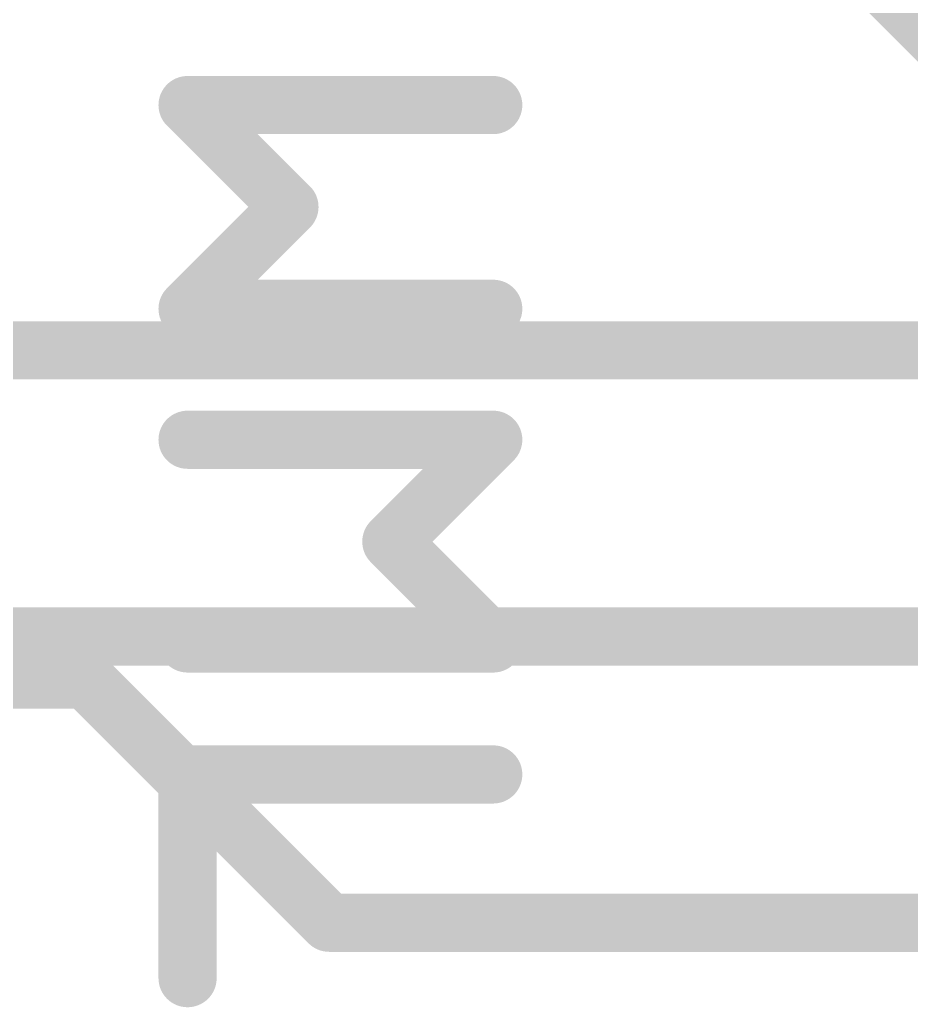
# Model space of a CAD drawing. Extents: x -1 to 63.6, y -0.1 to 40.7.
# Drawn here: x 26.439 to 29.553, y 24.025 to 27.475 of the extents above; entities that cross this region are included whole.
import ezdxf

# ---------------------------------------------------------------- set-up
doc = ezdxf.new("R2010")
doc.units = 0
for name, color, linetype in [('1', 12, 'CONTINUOUS'), ('16', 132, 'CONTINUOUS'), ('21', 41, 'CONTINUOUS')]:
    doc.layers.add(name, color=color, linetype=linetype)

msp = doc.modelspace()

# ---------------------------------------------------------------- linework, layer by layer
at = {"layer": '1', "const_width": 0.2032}
for points in [[(23.01, 26.32), (33.91, 26.32)], [(22.86, 25.17), (26.67, 25.17)], [(26.67, 25.17), (27.52, 24.32)], [(27.52, 24.32), (33.91, 24.32)]]:
    msp.add_lwpolyline(points, dxfattribs=at)
at = {"layer": '1', "const_width": 0.1016}
for points in [[(26.7059, 25.2059, 1), (26.6341, 25.1341)], [(26.67, 25.1192, 1), (26.67, 25.2208)], [(27.52, 24.3708, 1), (27.52, 24.2692)], [(27.4841, 24.2841, 1), (27.5559, 24.3559)]]:
    msp.add_lwpolyline(points, format="xyb", dxfattribs=at)
at = {"layer": '16', "const_width": 0.2032}
for points in [[(28.9306, 28.1178), (30.7594, 26.289)], [(24.591, 25.32), (32.2542, 25.32)]]:
    msp.add_lwpolyline(points, dxfattribs=at)
at = {"layer": '21', "const_width": 0.2032}
for points in [[(28.0933, 27.177), (27.0256, 27.177)], [(27.0256, 27.177), (27.3815, 26.8211)], [(27.3815, 26.8211), (27.0256, 26.4652)], [(27.0256, 26.4652), (28.0933, 26.4652)], [(27.0256, 26.0076), (28.0933, 26.0076)], [(28.0933, 26.0076), (27.7374, 25.6517)], [(27.7374, 25.6517), (28.0933, 25.2958)], [(28.0933, 25.2958), (27.0256, 25.2958)], [(28.0933, 24.8382), (27.0256, 24.8382)], [(27.0256, 24.8382), (27.0256, 24.1264)]]:
    msp.add_lwpolyline(points, dxfattribs=at)
at = {"layer": '21', "const_width": 0.1016}
for points in [[(27.0256, 27.2278, 1), (27.0256, 27.1262)], [(27.0615, 27.2129, 1), (26.9897, 27.1411)], [(28.0933, 27.1262, 1), (28.0933, 27.2278)], [(27.4174, 26.7852, 1), (27.3456, 26.857)], [(27.3456, 26.7852, 1), (27.4174, 26.857)], [(27.0256, 26.516, 1), (27.0256, 26.4144)], [(26.9897, 26.5011, 1), (27.0615, 26.4293)], [(28.0933, 26.4144, 1), (28.0933, 26.516)], [(27.0256, 26.0584, 1), (27.0256, 25.9568)], [(28.1292, 25.9717, 1), (28.0574, 26.0435)], [(28.0933, 25.9568, 1), (28.0933, 26.0584)], [(27.7733, 25.6876, 1), (27.7015, 25.6158)], [(27.7015, 25.6876, 1), (27.7733, 25.6158)], [(27.0256, 25.3466, 1), (27.0256, 25.245)], [(28.0933, 25.245, 1), (28.0933, 25.3466)], [(28.0574, 25.2599, 1), (28.1292, 25.3317)], [(27.0256, 24.889, 1), (27.0256, 24.7874)], [(27.0764, 24.8382, 1), (26.9748, 24.8382)], [(28.0933, 24.7874, 1), (28.0933, 24.889)], [(26.9748, 24.1264, 1), (27.0764, 24.1264)]]:
    msp.add_lwpolyline(points, format="xyb", dxfattribs=at)

doc.saveas('drawing.dxf')
